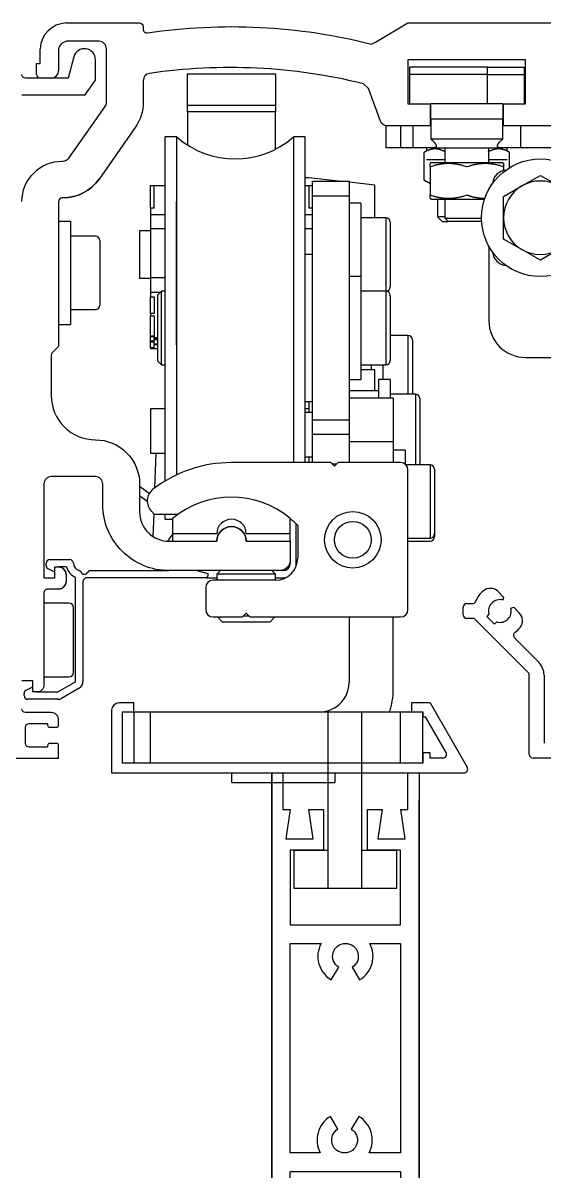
# Model space of a CAD drawing. Header units: centimetres. Extents: x 26200 to 152500, y -600 to 9300.
# Drawn here: x 129847.68 to 129854.77, y 5697.29 to 5712.91 of the extents above; entities that cross this region are included whole.
import ezdxf

# ---------------------------------------------------------------- set-up
doc = ezdxf.new("R2010")
doc.units = ezdxf.units.CM
doc.layers.add('ROTAS-MIMARI-KESIT', color=8, linetype='Continuous')

msp = doc.modelspace()

# ---------------------------------------------------------------- linework, layer by layer
at = {"layer": 'ROTAS-MIMARI-KESIT'}
for p, q in [((129848.168, 5712.559), (129848.168, 5712.259)), ((129849.918, 5711.792), (129849.918, 5712.215)), ((129849.918, 5712.215), (129851.118, 5712.215)), ((129851.118, 5712.215), (129851.118, 5711.792)), ((129853.998, 5712.309), (129852.938, 5712.309)), ((129852.938, 5712.309), (129852.938, 5712.209)), ((129853.998, 5712.209), (129852.938, 5712.209)), ((129852.938, 5712.209), (129852.938, 5711.809)), ((129853.998, 5712.209), (129853.998, 5712.309)), ((129853.998, 5712.309), (129854.498, 5712.309)), ((129853.998, 5711.81), (129853.998, 5712.209)), ((129853.998, 5712.209), (129854.498, 5712.209)), ((129854.498, 5712.309), (129854.498, 5712.209)), ((129854.498, 5712.209), (129854.498, 5711.809)), ((129848.068, 5712.159), (129847.918, 5712.159)), ((129849.918, 5711.7), (129849.918, 5711.792)), ((129849.918, 5711.792), (129851.118, 5711.792)), ((129849.918, 5711.7), (129849.918, 5711.252)), ((129851.118, 5711.7), (129849.918, 5711.7)), ((129851.118, 5711.792), (129851.118, 5711.7)), ((129851.118, 5711.198), (129851.118, 5711.7)), ((129854.208, 5711.81), (129853.228, 5711.81)), ((129853.228, 5711.598), (129853.228, 5711.81)), ((129854.208, 5711.81), (129854.208, 5711.598)), ((129854.208, 5711.598), (129853.228, 5711.598)), ((129853.228, 5711.598), (129853.228, 5711.328)), ((129854.208, 5711.328), (129854.208, 5711.598)), ((129852.638, 5711.509), (129852.618, 5711.509)), ((129852.618, 5711.509), (129852.618, 5711.209)), ((129852.818, 5711.509), (129852.818, 5711.209)), ((129852.984, 5711.509), (129852.984, 5711.209)), ((129854.451, 5711.209), (129854.451, 5711.509)), ((129849.774, 5711.359), (129849.618, 5711.359)), ((129849.618, 5708.759), (129849.618, 5711.359)), ((129849.774, 5708.759), (129849.774, 5711.359)), ((129851.518, 5711.359), (129851.361, 5711.359)), ((129851.361, 5711.359), (129851.361, 5708.759)), ((129851.518, 5708.759), (129851.518, 5711.359)), ((129854.205, 5711.326), (129853.231, 5711.326)), ((129852.818, 5711.209), (129852.618, 5711.209)), ((129852.984, 5711.209), (129852.818, 5711.209)), ((129853.231, 5711.209), (129852.984, 5711.209)), ((129853.14, 5711.151), (129853.168, 5711.167)), ((129853.14, 5710.769), (129853.14, 5711.151)), ((129853.168, 5711.209), (129853.168, 5711.166)), ((129853.231, 5711.209), (129854.205, 5711.209)), ((129853.418, 5711.209), (129853.418, 5711.009)), ((129854.018, 5711.009), (129854.018, 5711.209)), ((129854.451, 5711.209), (129854.205, 5711.209)), ((129854.268, 5711.166), (129854.268, 5711.209)), ((129854.295, 5711.151), (129854.268, 5711.167)), ((129854.295, 5711.151), (129854.295, 5710.938)), ((129855.118, 5711.209), (129854.451, 5711.209)), ((129853.418, 5711.049), (129853.168, 5711.049)), ((129853.24, 5711.009), (129853.218, 5710.996)), ((129853.218, 5710.951), (129853.218, 5710.996)), ((129853.218, 5710.951), (129853.218, 5710.569)), ((129853.24, 5711.009), (129854.195, 5711.009)), ((129854.268, 5711.049), (129854.018, 5711.049)), ((129854.218, 5710.996), (129854.195, 5711.009)), ((129854.218, 5710.996), (129854.218, 5710.951)), ((129854.218, 5710.951), (129854.218, 5710.903)), ((129851.568, 5710.804), (129851.518, 5710.801)), ((129851.568, 5710.804), (129851.568, 5710.804)), ((129851.973, 5710.759), (129851.568, 5710.804)), ((129853.218, 5710.724), (129853.14, 5710.769)), ((129854.468, 5710.692), (129854.718, 5710.836)), ((129854.718, 5710.836), (129854.968, 5710.692)), ((129849.418, 5710.7), (129849.418, 5710.698)), ((129849.418, 5710.7), (129849.618, 5710.7)), ((129849.418, 5710.698), (129849.468, 5710.698)), ((129849.418, 5710.388), (129849.418, 5710.698)), ((129849.468, 5710.388), (129849.468, 5710.698)), ((129851.518, 5710.7), (129851.618, 5710.7)), ((129851.568, 5710.698), (129851.618, 5710.698)), ((129851.568, 5710.698), (129851.568, 5710.388)), ((129851.618, 5710.759), (129852.118, 5710.759)), ((129851.618, 5710.559), (129851.618, 5710.759)), ((129852.118, 5710.759), (129852.118, 5710.559)), ((129852.118, 5710.759), (129852.118, 5710.759)), ((129852.468, 5710.704), (129852.118, 5710.743)), ((129852.468, 5710.259), (129852.468, 5710.704)), ((129854.218, 5710.548), (129854.468, 5710.692)), ((129848.226, 5710.529), (129848.218, 5710.529)), ((129849.768, 5710.479), (129849.768, 5708.53)), ((129851.618, 5710.559), (129852.118, 5710.559)), ((129851.618, 5707.509), (129851.618, 5710.559)), ((129852.118, 5710.559), (129852.118, 5707.509)), ((129852.118, 5710.466), (129852.118, 5710.466)), ((129852.278, 5710.459), (129852.118, 5710.459)), ((129852.278, 5710.459), (129852.278, 5709.759)), ((129853.218, 5710.524), (129853.218, 5710.569)), ((129853.218, 5710.524), (129853.24, 5710.511)), ((129853.24, 5710.511), (129853.24, 5710.509)), ((129853.24, 5710.511), (129853.962, 5710.511)), ((129853.961, 5710.509), (129853.24, 5710.509)), ((129853.318, 5710.509), (129853.318, 5710.274)), ((129853.418, 5710.509), (129853.418, 5710.254)), ((129854.218, 5710.259), (129854.218, 5710.548)), ((129849.418, 5710.388), (129849.418, 5710.302)), ((129849.468, 5710.388), (129849.418, 5710.388)), ((129849.418, 5710.302), (129849.418, 5710.114)), ((129849.418, 5710.302), (129849.618, 5710.302)), ((129851.518, 5710.302), (129851.618, 5710.302)), ((129851.618, 5710.388), (129851.568, 5710.388)), ((129848.328, 5710.209), (129848.168, 5710.209)), ((129848.328, 5710.209), (129848.328, 5708.809)), ((129852.618, 5710.259), (129852.278, 5710.259)), ((129852.618, 5710.259), (129852.618, 5709.759)), ((129852.678, 5710.199), (129852.678, 5709.759)), ((129853.318, 5710.274), (129853.383, 5710.209)), ((129853.418, 5710.274), (129853.318, 5710.274)), ((129853.383, 5710.209), (129853.463, 5710.209)), ((129853.418, 5710.254), (129853.463, 5710.209)), ((129853.418, 5710.254), (129853.718, 5710.254)), ((129853.718, 5710.209), (129853.463, 5710.209)), ((129853.718, 5710.254), (129853.92, 5710.254)), ((129853.921, 5710.209), (129853.718, 5710.209)), ((129854.218, 5709.97), (129854.218, 5710.259)), ((129848.668, 5710.009), (129848.328, 5710.009)), ((129849.418, 5710.081), (129849.268, 5710.081)), ((129849.268, 5710.081), (129849.268, 5709.436)), ((129849.418, 5710.114), (129849.418, 5709.447)), ((129849.418, 5710.114), (129849.618, 5710.114)), ((129851.518, 5710.114), (129851.618, 5710.114)), ((129848.728, 5709.949), (129848.728, 5709.069)), ((129854.018, 5709.872), (129854.018, 5708.859)), ((129854.468, 5709.826), (129854.218, 5709.97)), ((129854.718, 5709.682), (129854.468, 5709.826)), ((129854.968, 5709.826), (129854.718, 5709.682)), ((129851.618, 5709.759), (129851.518, 5709.759)), ((129852.278, 5709.759), (129852.278, 5709.459)), ((129852.618, 5709.759), (129852.618, 5709.259)), ((129852.678, 5709.759), (129852.678, 5709.319)), ((129849.268, 5709.436), (129849.418, 5709.436)), ((129849.418, 5709.447), (129849.418, 5709.243)), ((129849.418, 5709.447), (129849.618, 5709.447)), ((129852.278, 5709.459), (129852.118, 5709.459)), ((129852.278, 5709.459), (129852.278, 5708.759)), ((129849.418, 5709.243), (129849.418, 5709.184)), ((129849.552, 5709.243), (129849.418, 5709.243)), ((129849.568, 5709.259), (129849.518, 5709.209)), ((129849.518, 5708.759), (129849.518, 5709.209)), ((129849.568, 5708.759), (129849.568, 5709.259)), ((129849.618, 5709.259), (129849.568, 5709.259)), ((129852.618, 5709.259), (129852.278, 5709.259)), ((129852.618, 5709.259), (129852.618, 5708.759)), ((129852.678, 5709.199), (129852.678, 5708.759)), ((129849.418, 5709.184), (129849.468, 5709.184)), ((129849.418, 5708.955), (129849.418, 5709.184)), ((129849.418, 5709.184), (129849.418, 5709.184)), ((129849.468, 5709.184), (129849.468, 5708.955)), ((129848.328, 5709.009), (129848.668, 5709.009)), ((129849.418, 5708.955), (129849.418, 5708.924)), ((129849.468, 5708.955), (129849.418, 5708.955)), ((129849.418, 5708.649), (129849.418, 5708.924)), ((129849.418, 5708.924), (129849.468, 5708.924)), ((129849.418, 5708.924), (129849.418, 5708.924)), ((129849.468, 5708.924), (129849.468, 5708.629)), ((129848.168, 5708.809), (129848.328, 5708.809)), ((129849.518, 5708.309), (129849.518, 5708.759)), ((129849.568, 5708.259), (129849.568, 5708.759)), ((129849.618, 5706.68), (129849.618, 5708.759)), ((129849.774, 5706.763), (129849.774, 5708.759)), ((129851.361, 5708.759), (129851.361, 5706.929)), ((129851.518, 5706.929), (129851.518, 5708.759)), ((129852.278, 5708.759), (129852.278, 5708.059)), ((129852.618, 5708.759), (129852.618, 5708.259)), ((129852.678, 5708.759), (129852.678, 5708.319)), ((129849.468, 5708.649), (129849.418, 5708.649)), ((129849.418, 5708.642), (129849.418, 5708.649)), ((129849.418, 5708.58), (129849.418, 5708.642)), ((129849.418, 5708.642), (129849.468, 5708.642)), ((129849.418, 5708.642), (129849.418, 5708.642)), ((129849.418, 5708.573), (129849.418, 5708.58)), ((129849.468, 5708.58), (129849.418, 5708.58)), ((129849.468, 5708.614), (129849.468, 5708.629)), ((129849.468, 5708.629), (129849.518, 5708.629)), ((129849.468, 5708.598), (129849.468, 5708.614)), ((129849.468, 5708.614), (129849.518, 5708.614)), ((129849.468, 5708.544), (129849.468, 5708.598)), ((129849.518, 5708.598), (129849.468, 5708.598)), ((129852.918, 5708.659), (129852.678, 5708.659)), ((129852.918, 5708.659), (129852.918, 5708.159)), ((129852.978, 5708.599), (129852.978, 5708.159)), ((129849.418, 5708.573), (129849.468, 5708.573)), ((129849.418, 5708.488), (129849.418, 5708.573)), ((129849.418, 5708.573), (129849.418, 5708.573)), ((129849.418, 5708.488), (129849.418, 5708.481)), ((129849.468, 5708.488), (129849.418, 5708.488)), ((129849.418, 5708.481), (129849.518, 5708.481)), ((129849.468, 5708.529), (129849.468, 5708.544)), ((129849.468, 5708.544), (129849.518, 5708.544)), ((129849.468, 5708.488), (129849.468, 5708.529)), ((129849.518, 5708.529), (129849.468, 5708.529)), ((129849.518, 5708.309), (129849.568, 5708.259)), ((129849.518, 5708.309), (129849.518, 5708.309)), ((129854.518, 5708.359), (129855.018, 5708.359)), ((129849.568, 5708.259), (129849.618, 5708.259)), ((129852.278, 5708.259), (129852.618, 5708.259)), ((129852.468, 5708.189), (129852.278, 5708.189)), ((129852.418, 5708.259), (129852.418, 5708.189)), ((129852.468, 5707.909), (129852.468, 5708.189)), ((129852.578, 5708.259), (129852.578, 5708.159)), ((129852.578, 5708.159), (129852.578, 5708.059)), ((129852.918, 5708.159), (129852.918, 5707.859)), ((129852.978, 5708.159), (129852.978, 5707.859)), ((129852.118, 5708.059), (129852.278, 5708.059)), ((129852.678, 5708.059), (129852.518, 5708.059)), ((129852.518, 5708.059), (129852.518, 5707.909)), ((129852.678, 5708.059), (129852.678, 5707.809)), ((129852.118, 5707.941), (129852.118, 5707.941)), ((129852.118, 5707.909), (129852.518, 5707.909)), ((129852.118, 5707.809), (129852.718, 5707.809)), ((129852.518, 5707.909), (129852.518, 5707.809)), ((129853.018, 5707.859), (129852.678, 5707.859)), ((129852.718, 5707.809), (129852.718, 5707.209)), ((129853.018, 5707.859), (129853.018, 5707.359)), ((129853.078, 5707.799), (129853.078, 5707.359)), ((129849.418, 5707.659), (129849.418, 5707.059)), ((129849.618, 5707.659), (129849.418, 5707.659)), ((129851.518, 5707.759), (129851.618, 5707.759)), ((129851.568, 5707.659), (129851.518, 5707.659)), ((129851.568, 5707.759), (129851.568, 5707.609)), ((129851.618, 5707.609), (129851.518, 5707.609)), ((129851.618, 5707.509), (129852.118, 5707.509)), ((129851.618, 5707.309), (129851.618, 5707.509)), ((129852.118, 5707.509), (129852.118, 5707.309)), ((129853.018, 5707.359), (129853.018, 5706.899)), ((129853.078, 5707.359), (129853.078, 5706.919)), ((129851.618, 5706.929), (129851.618, 5707.309)), ((129852.118, 5707.309), (129851.618, 5707.309)), ((129852.118, 5707.309), (129852.118, 5706.929)), ((129852.718, 5707.209), (129852.118, 5707.209)), ((129852.718, 5707.209), (129852.718, 5706.929)), ((129849.418, 5707.059), (129849.618, 5707.059)), ((129849.489, 5707.059), (129849.472, 5706.582)), ((129852.878, 5707.099), (129852.718, 5707.099)), ((129852.878, 5707.099), (129852.878, 5706.907)), ((129851.868, 5706.929), (129850.518, 5706.929)), ((129851.518, 5707.009), (129851.618, 5707.009)), ((129851.518, 5706.929), (129851.518, 5706.929)), ((129851.568, 5707.009), (129851.568, 5706.929)), ((129851.918, 5706.879), (129851.868, 5706.929)), ((129851.948, 5706.909), (129851.888, 5706.909)), ((129851.968, 5706.929), (129851.918, 5706.879)), ((129852.818, 5706.929), (129851.968, 5706.929)), ((129853.218, 5706.899), (129852.889, 5706.899)), ((129853.218, 5706.899), (129853.218, 5706.399)), ((129852.918, 5705.329), (129852.918, 5706.829)), ((129853.278, 5706.839), (129853.278, 5706.399)), ((129849.4, 5706.509), (129849.268, 5706.605)), ((129849.268, 5706.481), (129849.372, 5706.405)), ((129853.218, 5706.399), (129853.218, 5705.899)), ((129853.278, 5706.399), (129853.278, 5705.959)), ((129849.431, 5706.266), (129849.468, 5706.229)), ((129849.46, 5706.237), (129849.449, 5705.924)), ((129849.468, 5706.229), (129849.795, 5706.229)), ((129849.618, 5706.159), (129849.618, 5706.229)), ((129849.618, 5706.159), (129849.718, 5706.159)), ((129849.718, 5706.169), (129849.718, 5705.959)), ((129851.318, 5705.959), (129851.318, 5706.169)), ((129851.398, 5705.559), (129851.398, 5706.095)), ((129850.318, 5705.959), (129849.718, 5705.959)), ((129849.718, 5705.959), (129849.718, 5705.859)), ((129851.318, 5705.959), (129850.718, 5705.959)), ((129851.318, 5705.859), (129851.318, 5705.959)), ((129851.418, 5706.075), (129851.418, 5705.629)), ((129853.278, 5705.959), (129853.278, 5705.919)), ((129849.718, 5705.859), (129850.318, 5705.859)), ((129850.718, 5705.859), (129850.718, 5705.859)), ((129850.718, 5705.859), (129851.318, 5705.859)), ((129852.918, 5705.899), (129853.218, 5705.899)), ((129852.918, 5705.859), (129853.218, 5705.859)), ((129848.048, 5705.609), (129848.318, 5705.609)), ((129851.318, 5705.609), (129851.318, 5705.559)), ((129847.998, 5705.529), (129847.998, 5705.559)), ((129848.088, 5705.451), (129848.024, 5705.485)), ((129848.118, 5705.359), (129848.118, 5705.509)), ((129848.118, 5705.509), (129848.168, 5705.509)), ((129848.274, 5705.509), (129848.168, 5705.509)), ((129848.592, 5705.459), (129849.668, 5705.459)), ((129848.798, 5705.459), (129848.798, 5705.459)), ((129850.048, 5705.459), (129850.198, 5705.419)), ((129850.368, 5705.459), (129850.318, 5705.409)), ((129851.118, 5705.409), (129851.068, 5705.459)), ((129851.218, 5705.459), (129851.168, 5705.459)), ((129847.968, 5705.359), (129848.118, 5705.359)), ((129848.268, 5705.409), (129848.268, 5705.309)), ((129848.398, 5703.947), (129848.398, 5705.372)), ((129848.498, 5705.309), (129848.498, 5703.947)), ((129850.168, 5705.359), (129848.548, 5705.359)), ((129850.169, 5705.359), (129850.318, 5705.359)), ((129850.198, 5705.419), (129850.198, 5705.389)), ((129851.118, 5705.329), (129850.268, 5705.329)), ((129850.318, 5705.409), (129850.318, 5705.329)), ((129851.118, 5705.409), (129850.318, 5705.409)), ((129851.118, 5705.329), (129851.118, 5705.409)), ((129851.118, 5705.359), (129851.198, 5705.359)), ((129852.918, 5704.929), (129852.918, 5705.329)), ((129848.168, 5705.209), (129848.018, 5705.209)), ((129850.168, 5705.229), (129850.168, 5704.929)), ((129854.144, 5705.174), (129854.219, 5705.099)), ((129847.968, 5705.016), (129847.968, 5704.016)), ((129848.308, 5705.016), (129847.968, 5705.016)), ((129853.718, 5705.01), (129853.792, 5705.01)), ((129854.219, 5705.099), (129854.208, 5705.059)), ((129848.368, 5704.076), (129848.368, 5704.956)), ((129850.268, 5704.829), (129850.668, 5704.829)), ((129850.328, 5704.829), (129850.398, 5704.759)), ((129850.668, 5704.829), (129850.718, 5704.879)), ((129850.758, 5704.839), (129850.678, 5704.839)), ((129850.718, 5704.879), (129850.768, 5704.829)), ((129850.768, 5704.829), (129852.818, 5704.829)), ((129851.038, 5704.759), (129851.108, 5704.829)), ((129852.118, 5704.829), (129852.118, 5703.939)), ((129852.718, 5703.839), (129852.718, 5704.829)), ((129853.668, 5704.86), (129853.668, 5704.96)), ((129854.019, 5704.867), (129853.988, 5704.835)), ((129853.988, 5704.835), (129854.094, 5704.729)), ((129854.318, 5704.95), (129854.357, 5704.96)), ((129854.357, 5704.96), (129854.432, 5704.886)), ((129851.038, 5704.759), (129850.398, 5704.759)), ((129853.797, 5704.81), (129853.718, 5704.81)), ((129854.553, 5704.074), (129853.833, 5704.795)), ((129854.094, 5704.729), (129854.125, 5704.761)), ((129854.367, 5704.544), (129854.695, 5704.216)), ((129847.968, 5704.016), (129848.308, 5704.016)), ((129848.158, 5703.809), (129848.398, 5703.947)), ((129854.568, 5702.96), (129854.568, 5704.039)), ((129854.768, 5704.039), (129854.768, 5703.11)), ((129847.698, 5703.759), (129847.698, 5703.788)), ((129847.724, 5703.832), (129847.788, 5703.867)), ((129847.868, 5703.809), (129848.158, 5703.809)), ((129848.448, 5703.861), (129848.208, 5703.722)), ((129848.158, 5703.709), (129847.748, 5703.709)), ((129849.188, 5703.659), (129848.988, 5703.659)), ((129849.188, 5703.539), (129849.188, 5703.659)), ((129852.968, 5703.659), (129852.968, 5703.539)), ((129853.219, 5703.659), (129852.968, 5703.659)), ((129853.219, 5703.659), (129853.724, 5702.784)), ((129848.888, 5703.559), (129848.888, 5702.709)), ((129849.038, 5703.539), (129849.188, 5703.539)), ((129849.038, 5702.839), (129849.038, 5703.539)), ((129849.188, 5703.539), (129849.418, 5703.539)), ((129849.188, 5703.539), (129849.188, 5702.839)), ((129849.418, 5702.839), (129849.418, 5703.539)), ((129849.418, 5703.539), (129852.818, 5703.539)), ((129851.83, 5703.539), (129851.83, 5701.139)), ((129852.29, 5701.139), (129852.29, 5703.539)), ((129852.818, 5702.839), (129852.818, 5703.539)), ((129852.818, 5703.539), (129853.118, 5703.539)), ((129852.968, 5703.539), (129853.118, 5703.539)), ((129853.118, 5703.539), (129853.118, 5703.469)), ((129853.118, 5702.839), (129853.118, 5703.539)), ((129853.118, 5703.469), (129853.156, 5703.469)), ((129853.436, 5702.984), (129853.156, 5703.469)), ((129853.118, 5702.979), (129853.118, 5702.839)), ((129853.218, 5702.979), (129853.118, 5702.979)), ((129853.218, 5702.909), (129853.218, 5702.979)), ((129853.118, 5702.839), (129849.038, 5702.839)), ((129853.118, 5702.839), (129849.188, 5702.839)), ((129853.392, 5702.909), (129853.218, 5702.909)), ((129855.318, 5702.91), (129854.618, 5702.91)), ((129848.888, 5702.709), (129853.681, 5702.709)), ((129850.525, 5702.579), (129850.525, 5702.709)), ((129851.068, 5702.709), (129851.068, 5698.234)), ((129851.925, 5702.709), (129851.925, 5702.579)), ((129850.525, 5702.579), (129851.475, 5702.579)), ((129851.475, 5702.579), (129851.925, 5702.579)), ((129851.368, 5701.659), (129851.368, 5701.139)), ((129851.368, 5701.659), (129851.818, 5701.659)), ((129852.29, 5701.659), (129852.768, 5701.659)), ((129852.768, 5701.139), (129852.768, 5701.659)), ((129851.368, 5701.139), (129852.768, 5701.139))]:
    msp.add_line(p, q, dxfattribs=at)
at = {"layer": 'ROTAS-MIMARI-KESIT', "elevation": 0}
for points in [[(129848.268, 5712.909), (129849.268, 5712.909, -0.414214), (129849.318, 5712.859), (129849.318, 5712.824, 0.458249), (129849.375, 5712.774, -0.099361), (129852.421, 5712.621), (129852.478, 5712.646), (129852.918, 5712.909), (129864.338, 5712.909, -0.414214), (129864.368, 5712.879), (129864.368, 5712.743, -0.339454), (129864.294, 5712.646)], [(129847.668, 5710.479, -0.414214), (129848.218, 5711.029), (129848.226, 5711.029, 0.244698), (129848.308, 5711.072), (129848.8, 5711.774, 0.153915), (129848.818, 5711.832), (129848.818, 5712.559, 0.414214), (129848.718, 5712.659), (129848.268, 5712.659)], [(129854.918, 5711.509), (129854.218, 5711.509), (129854.218, 5711.809), (129854.518, 5711.809), (129854.518, 5712.409), (129852.918, 5712.409), (129852.918, 5711.809), (129853.218, 5711.809), (129853.218, 5711.509), (129852.638, 5711.509, -0.315299), (129852.544, 5711.575), (129852.382, 5712.019), (129852.313, 5712.081, 0.097785), (129849.402, 5712.222, 0.369352), (129849.318, 5712.123), (129849.318, 5711.832, -0.153915), (129849.209, 5711.487), (129848.717, 5710.785, -0.244698), (129848.226, 5710.529), (129848.218, 5710.529, 0.414214), (129848.168, 5710.479), (129848.168, 5708.53, -0.198912), (129848.153, 5708.494), (129848.082, 5708.424, 0.198912), (129848.068, 5708.388), (129848.068, 5707.839, 0.414214), (129848.668, 5707.239, -0.414214), (129849.268, 5706.639), (129849.268, 5706.259, 0.414214), (129849.668, 5705.859), (129850.318, 5705.859, -1), (129850.718, 5705.859), (129851.318, 5705.859), (129851.318, 5705.609, -0.414214), (129851.168, 5705.459), (129849.668, 5705.459, -0.414214), (129848.768, 5706.359), (129848.768, 5706.639, 0.414214), (129848.668, 5706.739), (129848.068, 5706.739, 0.414214), (129847.968, 5706.639), (129847.968, 5705.359), (129848.118, 5705.359), (129848.118, 5705.509), (129848.168, 5705.509, -0.414214), (129848.268, 5705.409), (129848.268, 5705.309, -0.414214), (129848.168, 5705.209), (129848.018, 5705.209, 0.414214), (129847.968, 5705.159), (129847.968, 5703.909, -0.414214), (129847.868, 5703.809), (129847.818, 5703.809), (129847.818, 5703.959), (129847.668, 5703.959)]]:
    msp.add_lwpolyline(points, format="xyb", dxfattribs=at)
at = {"layer": 'ROTAS-MIMARI-KESIT'}
for points in [[(129847.668, 5711.929), (129848.528, 5711.929), (129848.668, 5712.129), (129848.668, 5712.41, 0.876979), (129848.375, 5712.449), (129848.298, 5712.159), (129847.718, 5712.159, -0.414217), (129847.668, 5712.209)], [(129847.518, 5702.909), (129848.168, 5702.909), (129848.168, 5703.079, 0.414214), (129848.138, 5703.109), (129848.048, 5703.109, 0.414214), (129848.018, 5703.079), (129848.018, 5703.059), (129847.768, 5703.059, -0.414214), (129847.718, 5703.109), (129847.718, 5703.329, -0.414214), (129847.768, 5703.379), (129848.018, 5703.379), (129848.018, 5703.359, 0.414214), (129848.048, 5703.329), (129848.138, 5703.329, 0.414214), (129848.168, 5703.359), (129848.168, 5703.429, 0.414214), (129848.068, 5703.529), (129847.718, 5703.529, -0.414214), (129847.668, 5703.579)]]:
    msp.add_lwpolyline(points, format="xyb", dxfattribs=at)
at = {"layer": 'ROTAS-MIMARI-KESIT', "elevation": 0}
for points in [[(129847.868, 5712.209), (129847.868, 5712.359), (129847.918, 5712.359), (129847.918, 5712.559)], [(129851.068, 5702.336), (129851.068, 5695.408), (129851.318, 5695.408), (129851.318, 5697.288), (129852.818, 5697.288), (129852.818, 5695.408), (129853.068, 5695.408), (129853.068, 5702.336)]]:
    msp.add_lwpolyline(points, dxfattribs=at)
at = {"layer": 'ROTAS-MIMARI-KESIT'}
for points in [[(129851.118, 5712.215), (129851.118, 5712.215), (129851.118, 5712.215), (129851.118, 5712.215), (129851.118, 5712.215), (129851.118, 5712.215), (129851.118, 5712.215), (129851.118, 5712.215), (129851.118, 5712.215), (129851.118, 5712.215)], [(129851.118, 5711.792), (129851.118, 5711.792), (129851.118, 5711.792), (129851.118, 5711.792), (129851.118, 5711.792), (129851.118, 5711.792), (129851.118, 5711.792), (129851.118, 5711.792), (129851.118, 5711.792), (129851.118, 5711.792)], [(129851.118, 5711.7), (129851.118, 5711.7), (129851.118, 5711.7), (129851.118, 5711.7), (129851.118, 5711.7), (129851.118, 5711.7), (129851.118, 5711.7), (129851.118, 5711.7), (129851.118, 5711.7), (129851.118, 5711.7)], [(129849.618, 5711.359), (129849.618, 5711.359), (129849.618, 5711.359), (129849.618, 5711.359), (129849.618, 5711.359), (129849.618, 5711.359), (129849.618, 5711.359), (129849.618, 5711.359), (129849.618, 5711.359), (129849.618, 5711.359)], [(129849.774, 5711.359), (129849.774, 5711.359), (129849.774, 5711.359), (129849.774, 5711.359), (129849.774, 5711.359), (129849.774, 5711.359), (129849.774, 5711.359), (129849.774, 5711.359), (129849.774, 5711.359), (129849.774, 5711.359)], [(129851.361, 5711.359), (129851.361, 5711.359), (129851.361, 5711.359), (129851.361, 5711.359), (129851.361, 5711.359), (129851.361, 5711.359), (129851.361, 5711.359), (129851.361, 5711.359), (129851.361, 5711.359), (129851.361, 5711.359)], [(129851.518, 5711.359), (129851.518, 5711.359), (129851.518, 5711.359), (129851.518, 5711.359), (129851.518, 5711.359), (129851.518, 5711.359), (129851.518, 5711.359), (129851.518, 5711.359), (129851.518, 5711.359), (129851.518, 5711.359)], [(129853.231, 5711.326), (129853.234, 5711.323), (129853.236, 5711.322), (129853.241, 5711.318), (129853.242, 5711.318), (129853.244, 5711.316), (129853.247, 5711.313), (129853.25, 5711.311), (129853.252, 5711.309), (129853.255, 5711.306), (129853.258, 5711.304), (129853.26, 5711.301), (129853.263, 5711.299), (129853.265, 5711.296), (129853.268, 5711.294), (129853.27, 5711.291), (129853.273, 5711.289), (129853.275, 5711.286), (129853.277, 5711.283), (129853.279, 5711.281), (129853.282, 5711.278), (129853.284, 5711.276), (129853.286, 5711.273), (129853.288, 5711.27), (129853.289, 5711.267), (129853.291, 5711.265), (129853.293, 5711.262), (129853.294, 5711.26), (129853.296, 5711.257), (129853.297, 5711.255), (129853.298, 5711.252), (129853.299, 5711.25), (129853.3, 5711.247), (129853.301, 5711.245), (129853.302, 5711.243), (129853.302, 5711.241), (129853.302, 5711.239), (129853.303, 5711.237), (129853.303, 5711.235), (129853.303, 5711.233), (129853.303, 5711.232), (129853.302, 5711.23), (129853.302, 5711.229), (129853.301, 5711.227), (129853.301, 5711.226), (129853.3, 5711.225), (129853.299, 5711.224), (129853.299, 5711.222), (129853.298, 5711.221), (129853.297, 5711.22), (129853.296, 5711.22), (129853.294, 5711.219), (129853.293, 5711.218), (129853.292, 5711.217), (129853.291, 5711.216), (129853.289, 5711.216), (129853.288, 5711.215), (129853.286, 5711.214), (129853.284, 5711.214), (129853.282, 5711.213), (129853.281, 5711.213), (129853.279, 5711.212), (129853.277, 5711.212), (129853.275, 5711.212), (129853.273, 5711.211), (129853.27, 5711.211), (129853.268, 5711.211), (129853.266, 5711.21), (129853.264, 5711.21), (129853.261, 5711.21), (129853.259, 5711.21), (129853.256, 5711.21), (129853.254, 5711.209), (129853.251, 5711.209), (129853.248, 5711.209), (129853.248, 5711.209), (129853.243, 5711.209), (129853.238, 5711.209), (129853.231, 5711.209)], [(129854.205, 5711.209), (129854.2, 5711.209), (129854.198, 5711.209), (129854.192, 5711.209), (129854.192, 5711.209), (129854.189, 5711.209), (129854.186, 5711.209), (129854.183, 5711.209), (129854.18, 5711.21), (129854.177, 5711.21), (129854.174, 5711.21), (129854.172, 5711.21), (129854.169, 5711.21), (129854.167, 5711.211), (129854.164, 5711.211), (129854.162, 5711.211), (129854.159, 5711.212), (129854.157, 5711.212), (129854.155, 5711.213), (129854.153, 5711.213), (129854.151, 5711.214), (129854.149, 5711.215), (129854.148, 5711.215), (129854.146, 5711.216), (129854.144, 5711.217), (129854.143, 5711.218), (129854.141, 5711.218), (129854.14, 5711.219), (129854.139, 5711.22), (129854.138, 5711.221), (129854.137, 5711.223), (129854.136, 5711.224), (129854.135, 5711.225), (129854.135, 5711.226), (129854.134, 5711.228), (129854.133, 5711.229), (129854.133, 5711.231), (129854.133, 5711.232), (129854.133, 5711.234), (129854.133, 5711.236), (129854.133, 5711.237), (129854.133, 5711.239), (129854.133, 5711.241), (129854.134, 5711.243), (129854.134, 5711.245), (129854.135, 5711.247), (129854.136, 5711.249), (129854.137, 5711.251), (129854.138, 5711.253), (129854.139, 5711.255), (129854.14, 5711.257), (129854.141, 5711.26), (129854.142, 5711.262), (129854.144, 5711.264), (129854.145, 5711.266), (129854.147, 5711.269), (129854.149, 5711.271), (129854.151, 5711.274), (129854.152, 5711.276), (129854.154, 5711.278), (129854.156, 5711.281), (129854.158, 5711.283), (129854.16, 5711.286), (129854.162, 5711.288), (129854.165, 5711.29), (129854.167, 5711.293), (129854.169, 5711.295), (129854.171, 5711.298), (129854.174, 5711.3), (129854.176, 5711.302), (129854.179, 5711.305), (129854.181, 5711.307), (129854.184, 5711.309), (129854.186, 5711.311), (129854.189, 5711.314), (129854.189, 5711.314), (129854.194, 5711.318), (129854.198, 5711.321), (129854.205, 5711.326)], [(129853.418, 5711.158), (129853.411, 5711.161), (129853.408, 5711.163), (129853.398, 5711.168), (129853.397, 5711.168), (129853.393, 5711.17), (129853.388, 5711.172), (129853.383, 5711.174), (129853.378, 5711.176), (129853.373, 5711.178), (129853.369, 5711.18), (129853.364, 5711.182), (129853.359, 5711.183), (129853.355, 5711.185), (129853.35, 5711.186), (129853.346, 5711.187), (129853.341, 5711.189), (129853.337, 5711.19), (129853.332, 5711.191), (129853.328, 5711.192), (129853.324, 5711.192), (129853.319, 5711.193), (129853.315, 5711.194), (129853.31, 5711.194), (129853.306, 5711.195), (129853.302, 5711.195), (129853.297, 5711.195), (129853.293, 5711.196), (129853.289, 5711.196), (129853.284, 5711.196), (129853.28, 5711.196), (129853.276, 5711.196), (129853.272, 5711.195), (129853.267, 5711.195), (129853.263, 5711.195), (129853.259, 5711.194), (129853.254, 5711.194), (129853.25, 5711.193), (129853.245, 5711.192), (129853.241, 5711.191), (129853.237, 5711.191), (129853.232, 5711.189), (129853.228, 5711.188), (129853.223, 5711.187), (129853.219, 5711.186), (129853.214, 5711.185), (129853.21, 5711.183), (129853.205, 5711.181), (129853.2, 5711.18), (129853.195, 5711.178), (129853.191, 5711.176), (129853.186, 5711.174), (129853.181, 5711.172), (129853.177, 5711.17), (129853.171, 5711.168), (129853.171, 5711.167), (129853.161, 5711.163), (129853.153, 5711.158), (129853.14, 5711.151)], [(129854.295, 5711.151), (129854.288, 5711.155), (129854.284, 5711.157), (129854.274, 5711.163), (129854.274, 5711.163), (129854.268, 5711.165), (129854.263, 5711.168), (129854.258, 5711.17), (129854.253, 5711.173), (129854.248, 5711.175), (129854.243, 5711.177), (129854.238, 5711.179), (129854.233, 5711.181), (129854.229, 5711.182), (129854.224, 5711.184), (129854.219, 5711.185), (129854.214, 5711.187), (129854.21, 5711.188), (129854.205, 5711.189), (129854.2, 5711.19), (129854.196, 5711.191), (129854.191, 5711.192), (129854.187, 5711.193), (129854.182, 5711.194), (129854.178, 5711.194), (129854.173, 5711.195), (129854.169, 5711.195), (129854.164, 5711.195), (129854.16, 5711.196), (129854.155, 5711.196), (129854.151, 5711.196), (129854.146, 5711.196), (129854.142, 5711.196), (129854.137, 5711.195), (129854.133, 5711.195), (129854.128, 5711.195), (129854.124, 5711.194), (129854.119, 5711.194), (129854.115, 5711.193), (129854.11, 5711.192), (129854.106, 5711.191), (129854.101, 5711.19), (129854.097, 5711.189), (129854.092, 5711.188), (129854.087, 5711.187), (129854.083, 5711.185), (129854.078, 5711.184), (129854.073, 5711.182), (129854.068, 5711.181), (129854.063, 5711.179), (129854.059, 5711.177), (129854.054, 5711.175), (129854.049, 5711.173), (129854.044, 5711.171), (129854.038, 5711.168), (129854.038, 5711.168), (129854.028, 5711.163), (129854.019, 5711.158), (129854.006, 5711.151)], [(129853.718, 5710.951), (129853.705, 5710.955), (129853.699, 5710.957), (129853.681, 5710.963), (129853.68, 5710.963), (129853.671, 5710.966), (129853.662, 5710.968), (129853.654, 5710.97), (129853.645, 5710.973), (129853.636, 5710.975), (129853.628, 5710.977), (129853.619, 5710.979), (129853.611, 5710.981), (129853.602, 5710.982), (129853.594, 5710.984), (129853.586, 5710.985), (129853.578, 5710.987), (129853.57, 5710.988), (129853.562, 5710.989), (129853.554, 5710.99), (129853.546, 5710.991), (129853.538, 5710.992), (129853.53, 5710.993), (129853.522, 5710.994), (129853.514, 5710.994), (129853.507, 5710.995), (129853.499, 5710.995), (129853.491, 5710.995), (129853.483, 5710.996), (129853.476, 5710.996), (129853.468, 5710.996), (129853.46, 5710.996), (129853.452, 5710.996), (129853.445, 5710.995), (129853.437, 5710.995), (129853.429, 5710.995), (129853.421, 5710.994), (129853.413, 5710.994), (129853.406, 5710.993), (129853.398, 5710.992), (129853.39, 5710.991), (129853.382, 5710.99), (129853.374, 5710.989), (129853.366, 5710.988), (129853.358, 5710.987), (129853.35, 5710.985), (129853.341, 5710.984), (129853.333, 5710.982), (129853.325, 5710.981), (129853.316, 5710.979), (129853.308, 5710.977), (129853.299, 5710.975), (129853.291, 5710.973), (129853.283, 5710.971), (129853.273, 5710.968), (129853.273, 5710.968), (129853.255, 5710.963), (129853.24, 5710.958), (129853.218, 5710.951)], [(129854.218, 5710.951), (129854.205, 5710.955), (129854.199, 5710.957), (129854.181, 5710.963), (129854.18, 5710.963), (129854.171, 5710.966), (129854.162, 5710.968), (129854.154, 5710.97), (129854.145, 5710.973), (129854.136, 5710.975), (129854.128, 5710.977), (129854.119, 5710.979), (129854.111, 5710.981), (129854.102, 5710.982), (129854.094, 5710.984), (129854.086, 5710.985), (129854.078, 5710.987), (129854.07, 5710.988), (129854.062, 5710.989), (129854.054, 5710.99), (129854.046, 5710.991), (129854.038, 5710.992), (129854.03, 5710.993), (129854.022, 5710.994), (129854.014, 5710.994), (129854.007, 5710.995), (129853.999, 5710.995), (129853.991, 5710.995), (129853.983, 5710.996), (129853.976, 5710.996), (129853.968, 5710.996), (129853.96, 5710.996), (129853.952, 5710.996), (129853.945, 5710.995), (129853.937, 5710.995), (129853.929, 5710.995), (129853.921, 5710.994), (129853.913, 5710.994), (129853.906, 5710.993), (129853.898, 5710.992), (129853.89, 5710.991), (129853.882, 5710.99), (129853.874, 5710.989), (129853.866, 5710.988), (129853.858, 5710.987), (129853.85, 5710.985), (129853.841, 5710.984), (129853.833, 5710.982), (129853.825, 5710.981), (129853.816, 5710.979), (129853.808, 5710.977), (129853.799, 5710.975), (129853.791, 5710.973), (129853.783, 5710.971), (129853.773, 5710.968), (129853.773, 5710.968), (129853.755, 5710.963), (129853.74, 5710.958), (129853.718, 5710.951)], [(129853.14, 5710.769), (129853.142, 5710.768), (129853.143, 5710.767), (129853.146, 5710.765), (129853.146, 5710.765), (129853.147, 5710.765), (129853.149, 5710.764), (129853.15, 5710.763), (129853.152, 5710.762), (129853.153, 5710.762), (129853.154, 5710.761), (129853.156, 5710.76), (129853.157, 5710.76), (129853.158, 5710.759), (129853.16, 5710.758), (129853.161, 5710.757), (129853.162, 5710.757), (129853.164, 5710.756), (129853.165, 5710.755), (129853.166, 5710.755), (129853.168, 5710.754), (129853.169, 5710.753), (129853.17, 5710.753), (129853.172, 5710.752), (129853.173, 5710.752), (129853.174, 5710.751), (129853.176, 5710.75), (129853.177, 5710.75), (129853.178, 5710.749), (129853.179, 5710.749), (129853.181, 5710.748), (129853.182, 5710.747), (129853.183, 5710.747), (129853.185, 5710.746), (129853.186, 5710.746), (129853.187, 5710.745), (129853.188, 5710.745), (129853.19, 5710.744), (129853.191, 5710.744), (129853.192, 5710.743), (129853.193, 5710.743), (129853.195, 5710.742), (129853.196, 5710.742), (129853.197, 5710.741), (129853.198, 5710.741), (129853.2, 5710.74), (129853.201, 5710.74), (129853.202, 5710.74), (129853.203, 5710.739), (129853.204, 5710.739), (129853.206, 5710.738), (129853.207, 5710.738), (129853.208, 5710.737), (129853.209, 5710.737), (129853.211, 5710.737), (129853.211, 5710.737), (129853.213, 5710.736), (129853.215, 5710.735), (129853.218, 5710.734)], [(129849.418, 5710.7), (129849.418, 5710.7), (129849.418, 5710.7), (129849.418, 5710.7), (129849.418, 5710.7), (129849.418, 5710.7), (129849.418, 5710.7), (129849.418, 5710.7), (129849.418, 5710.7), (129849.418, 5710.7)], [(129849.418, 5710.693), (129849.418, 5710.693), (129849.418, 5710.693), (129849.418, 5710.693), (129849.418, 5710.693), (129849.418, 5710.693), (129849.418, 5710.693), (129849.418, 5710.693), (129849.418, 5710.693), (129849.418, 5710.693), (129849.418, 5710.693), (129849.418, 5710.693), (129849.418, 5710.693)], [(129849.418, 5710.608), (129849.418, 5710.608), (129849.418, 5710.608), (129849.418, 5710.608), (129849.418, 5710.608), (129849.418, 5710.608), (129849.418, 5710.608), (129849.418, 5710.608), (129849.418, 5710.608), (129849.418, 5710.608)], [(129849.418, 5710.601), (129849.418, 5710.601), (129849.418, 5710.601), (129849.418, 5710.601), (129849.418, 5710.601), (129849.418, 5710.601), (129849.418, 5710.601), (129849.418, 5710.601), (129849.418, 5710.601), (129849.418, 5710.601)], [(129849.418, 5710.538), (129849.418, 5710.538), (129849.418, 5710.538), (129849.418, 5710.538), (129849.418, 5710.538), (129849.418, 5710.538), (129849.418, 5710.538), (129849.418, 5710.538), (129849.418, 5710.538), (129849.418, 5710.538)], [(129849.418, 5710.531), (129849.418, 5710.531), (129849.418, 5710.531), (129849.418, 5710.531), (129849.418, 5710.531), (129849.418, 5710.531), (129849.418, 5710.531), (129849.418, 5710.531), (129849.418, 5710.531), (129849.418, 5710.531)], [(129849.418, 5710.487), (129849.418, 5710.487), (129849.418, 5710.487), (129849.418, 5710.487), (129849.418, 5710.487), (129849.418, 5710.487), (129849.418, 5710.487), (129849.418, 5710.487), (129849.418, 5710.487), (129849.418, 5710.487)], [(129849.418, 5710.48), (129849.418, 5710.48), (129849.418, 5710.48), (129849.418, 5710.48), (129849.418, 5710.48), (129849.418, 5710.48), (129849.418, 5710.48), (129849.418, 5710.48), (129849.418, 5710.48), (129849.418, 5710.48)], [(129853.218, 5710.569), (129853.23, 5710.565), (129853.237, 5710.563), (129853.255, 5710.557), (129853.255, 5710.557), (129853.264, 5710.554), (129853.273, 5710.552), (129853.282, 5710.549), (129853.291, 5710.547), (129853.299, 5710.545), (129853.308, 5710.543), (129853.316, 5710.541), (129853.325, 5710.539), (129853.333, 5710.538), (129853.341, 5710.536), (129853.35, 5710.535), (129853.358, 5710.533), (129853.366, 5710.532), (129853.374, 5710.531), (129853.382, 5710.53), (129853.39, 5710.529), (129853.398, 5710.528), (129853.406, 5710.527), (129853.413, 5710.526), (129853.421, 5710.526), (129853.429, 5710.525), (129853.437, 5710.525), (129853.445, 5710.524), (129853.452, 5710.524), (129853.46, 5710.524), (129853.468, 5710.524), (129853.476, 5710.524), (129853.483, 5710.524), (129853.491, 5710.524), (129853.499, 5710.525), (129853.507, 5710.525), (129853.514, 5710.526), (129853.522, 5710.526), (129853.53, 5710.527), (129853.538, 5710.528), (129853.546, 5710.529), (129853.554, 5710.53), (129853.562, 5710.531), (129853.57, 5710.532), (129853.578, 5710.533), (129853.586, 5710.535), (129853.594, 5710.536), (129853.602, 5710.538), (129853.611, 5710.539), (129853.619, 5710.541), (129853.628, 5710.543), (129853.636, 5710.545), (129853.645, 5710.547), (129853.653, 5710.549), (129853.662, 5710.552), (129853.663, 5710.552), (129853.68, 5710.557), (129853.696, 5710.561), (129853.718, 5710.569)], [(129853.718, 5710.569), (129853.724, 5710.567), (129853.727, 5710.566), (129853.736, 5710.563), (129853.737, 5710.563), (129853.741, 5710.561), (129853.746, 5710.56), (129853.75, 5710.558), (129853.755, 5710.557), (129853.759, 5710.556), (129853.764, 5710.554), (129853.768, 5710.553), (129853.773, 5710.552), (129853.777, 5710.551), (129853.781, 5710.55), (129853.786, 5710.548), (129853.79, 5710.547), (129853.794, 5710.546), (129853.799, 5710.545), (129853.803, 5710.544), (129853.807, 5710.543), (129853.811, 5710.542), (129853.816, 5710.541), (129853.82, 5710.54), (129853.824, 5710.54), (129853.828, 5710.539), (129853.832, 5710.538), (129853.836, 5710.537), (129853.84, 5710.536), (129853.844, 5710.536), (129853.848, 5710.535), (129853.852, 5710.534), (129853.856, 5710.533), (129853.86, 5710.533), (129853.864, 5710.532), (129853.868, 5710.532), (129853.872, 5710.531), (129853.876, 5710.53), (129853.88, 5710.53), (129853.884, 5710.529), (129853.888, 5710.529), (129853.892, 5710.528), (129853.896, 5710.528), (129853.9, 5710.528), (129853.904, 5710.527), (129853.908, 5710.527), (129853.912, 5710.527), (129853.915, 5710.526), (129853.919, 5710.526), (129853.923, 5710.526), (129853.927, 5710.525), (129853.931, 5710.525), (129853.935, 5710.525), (129853.938, 5710.525), (129853.942, 5710.525), (129853.943, 5710.525), (129853.95, 5710.524), (129853.956, 5710.524), (129853.965, 5710.524)], [(129852.618, 5710.259), (129852.618, 5710.259), (129852.618, 5710.259), (129852.618, 5710.259), (129852.618, 5710.259), (129852.618, 5710.259), (129852.618, 5710.259), (129852.618, 5710.259), (129852.618, 5710.259), (129852.618, 5710.259)], [(129852.618, 5710.259), (129852.618, 5710.259), (129852.618, 5710.259), (129852.618, 5710.259), (129852.618, 5710.259), (129852.618, 5710.259), (129852.618, 5710.259), (129852.618, 5710.259), (129852.618, 5710.259), (129852.618, 5710.259), (129852.618, 5710.259), (129852.618, 5710.259), (129852.618, 5710.259), (129852.618, 5710.259), (129852.618, 5710.259), (129852.618, 5710.259), (129852.618, 5710.259), (129852.618, 5710.259)], [(129849.268, 5710.081), (129849.268, 5710.081), (129849.268, 5710.081), (129849.268, 5710.081), (129849.268, 5710.081), (129849.268, 5710.081), (129849.268, 5710.081), (129849.268, 5710.081), (129849.268, 5710.081), (129849.268, 5710.081)], [(129849.268, 5709.436), (129849.268, 5709.436), (129849.268, 5709.436), (129849.268, 5709.436), (129849.268, 5709.436), (129849.268, 5709.436), (129849.268, 5709.436), (129849.268, 5709.436), (129849.268, 5709.436), (129849.268, 5709.436)], [(129852.618, 5709.259), (129852.618, 5709.259), (129852.618, 5709.259), (129852.618, 5709.259), (129852.618, 5709.259), (129852.618, 5709.259), (129852.618, 5709.259), (129852.618, 5709.259), (129852.618, 5709.259), (129852.618, 5709.259)], [(129852.618, 5709.259), (129852.618, 5709.259), (129852.618, 5709.259), (129852.618, 5709.259), (129852.618, 5709.259), (129852.618, 5709.259), (129852.618, 5709.259), (129852.618, 5709.259), (129852.618, 5709.259), (129852.618, 5709.259), (129852.618, 5709.259), (129852.618, 5709.259), (129852.618, 5709.259), (129852.618, 5709.259), (129852.618, 5709.259), (129852.618, 5709.259), (129852.618, 5709.259), (129852.618, 5709.259)], [(129849.418, 5708.481), (129849.418, 5708.481), (129849.418, 5708.481), (129849.418, 5708.481), (129849.418, 5708.481), (129849.418, 5708.481), (129849.418, 5708.481), (129849.418, 5708.481), (129849.418, 5708.481), (129849.418, 5708.481)], [(129849.568, 5708.259), (129849.568, 5708.259), (129849.568, 5708.259), (129849.568, 5708.259), (129849.568, 5708.259), (129849.568, 5708.259), (129849.568, 5708.259), (129849.568, 5708.259), (129849.568, 5708.259), (129849.568, 5708.259)], [(129853.018, 5707.859), (129853.018, 5707.859), (129853.018, 5707.859), (129853.018, 5707.859), (129853.018, 5707.859), (129853.018, 5707.859), (129853.018, 5707.859), (129853.018, 5707.859), (129853.018, 5707.859), (129853.018, 5707.859)], [(129853.018, 5707.859), (129853.018, 5707.859), (129853.018, 5707.859), (129853.018, 5707.859), (129853.018, 5707.859), (129853.018, 5707.859), (129853.018, 5707.859), (129853.018, 5707.859), (129853.018, 5707.859), (129853.018, 5707.859), (129853.018, 5707.859), (129853.018, 5707.859), (129853.018, 5707.859), (129853.018, 5707.859), (129853.018, 5707.859)], [(129853.218, 5706.899), (129853.218, 5706.899), (129853.218, 5706.899), (129853.218, 5706.899), (129853.218, 5706.899), (129853.218, 5706.899), (129853.218, 5706.899), (129853.218, 5706.899), (129853.218, 5706.899), (129853.218, 5706.899)], [(129853.218, 5706.899), (129853.218, 5706.899), (129853.218, 5706.899), (129853.218, 5706.899), (129853.218, 5706.899), (129853.218, 5706.899), (129853.218, 5706.899), (129853.218, 5706.899), (129853.218, 5706.899), (129853.218, 5706.899), (129853.218, 5706.899), (129853.218, 5706.899), (129853.218, 5706.899), (129853.218, 5706.899), (129853.218, 5706.899)], [(129853.278, 5705.959), (129853.278, 5705.959), (129853.278, 5705.959), (129853.278, 5705.959), (129853.278, 5705.959), (129853.278, 5705.959), (129853.278, 5705.959), (129853.278, 5705.959), (129853.278, 5705.959), (129853.278, 5705.959), (129853.278, 5705.959), (129853.278, 5705.959), (129853.278, 5705.959), (129853.278, 5705.959), (129853.278, 5705.959), (129853.278, 5705.959), (129853.278, 5705.959), (129853.278, 5705.959), (129853.278, 5705.959), (129853.278, 5705.959), (129853.278, 5705.959), (129853.278, 5705.959), (129853.278, 5705.959)], [(129853.218, 5705.859), (129853.218, 5705.859), (129853.218, 5705.859), (129853.218, 5705.859), (129853.218, 5705.859), (129853.218, 5705.859), (129853.218, 5705.859), (129853.218, 5705.859), (129853.218, 5705.859), (129853.218, 5705.859)], [(129851.068, 5695.409), (129851.068, 5702.709), (129851.218, 5702.709), (129851.218, 5702.209), (129851.315, 5702.209), (129851.258, 5701.809), (129851.628, 5701.809), (129851.571, 5702.209), (129851.768, 5702.209), (129851.768, 5701.659), (129851.318, 5701.659), (129851.318, 5700.639), (129852.818, 5700.639), (129852.818, 5701.659), (129852.368, 5701.659), (129852.368, 5702.209), (129852.565, 5702.209), (129852.508, 5701.809), (129852.878, 5701.809), (129852.821, 5702.209), (129852.918, 5702.209), (129852.918, 5702.709), (129853.068, 5702.709), (129853.068, 5695.409)]]:
    msp.add_lwpolyline(points, dxfattribs=at)
msp.add_lwpolyline([(129851.978, 5700.064, -3.612037), (129852.158, 5700.064), (129852.261, 5699.892, 0.398294), (129852.399, 5700.389), (129852.818, 5700.389), (129852.818, 5697.538), (129852.388, 5697.538, 0.398294), (129852.249, 5698.035), (129852.146, 5697.863, -3.612037), (129851.966, 5697.863), (129851.863, 5698.035, 0.398294), (129851.725, 5697.538), (129851.318, 5697.538), (129851.318, 5700.389), (129851.736, 5700.389, 0.398294), (129851.875, 5699.892)], format="xyb", close=True, dxfattribs=at)
for centre, radius in [((129854.718, 5710.259), 0.8), ((129852.168, 5705.879), 0.385), ((129852.168, 5705.879), 0.25)]:
    msp.add_circle(centre, radius, dxfattribs=at)
for centre, radius, start, end in [((129848.283, 5712.544), 0.365, 92.3137, 177.6863), ((129848.298, 5712.528), 0.134, 103.2218, 166.7785), ((129847.918, 5712.209), 0.05, 180, 270), ((129848.068, 5712.259), 0.1, 270, 0), ((129850.568, 5712.259), 1.2, 228.5904, 311.4096), ((129853.128, 5711.185), 0.175, 53.9129, 55.1501), ((129854.308, 5711.185), 0.175, 124.8499, 126.0872), ((129848.226, 5711.129), 0.6, 270, 325), ((129854.268, 5710.709), 0.2, 94.9989, 175.0011), ((129854.718, 5710.259), 0.5, 120, 180), ((129854.718, 5710.259), 0.5, 60, 120), ((129848.218, 5710.479), 0.05, 90, 180), ((129852.618, 5710.199), 0.06, 0, 90), ((129854.718, 5710.259), 0.5, 180, 240), ((129848.668, 5709.949), 0.06, 0, 90), ((129854.718, 5710.259), 0.5, 240, 300), ((129854.268, 5709.809), 0.2, 184.9989, 265.0011), ((129852.618, 5709.319), 0.06, 270, 0), ((129852.618, 5709.199), 0.06, 0, 90), ((129848.668, 5709.069), 0.06, 270, 0), ((129854.518, 5708.859), 0.5, 180, 270), ((129852.918, 5708.599), 0.06, 0, 90), ((129852.618, 5708.319), 0.06, 270, 0), ((129853.018, 5707.799), 0.06, 0, 90), ((129850.518, 5705.179), 1.75, 90, 127.5863), ((129852.818, 5706.829), 0.1, 0, 90), ((129853.018, 5706.919), 0.06, 340.5288, 0), ((129853.218, 5706.839), 0.06, 0, 90), ((129849.572, 5706.407), 0.2, 127.5863, 225), ((129850.518, 5705.209), 1.25, 50.2082, 129.7918), ((129850.518, 5705.959), 0.2, 0, 180), ((129850.518, 5705.179), 1.27, 44.8739, 50.8782), ((129850.518, 5705.359), 1, 143.1288, 148.2117), ((129850.518, 5705.859), 0.2, 0, 180), ((129853.218, 5705.959), 0.06, 270, 0), ((129850.518, 5705.359), 1, 148.2117, 149.9786), ((129853.218, 5705.919), 0.06, 270, 0), ((129848.048, 5705.559), 0.05, 90, 180), ((129848.318, 5705.559), 0.05, 0, 90), ((129851.118, 5705.629), 0.3, 270, 0), ((129848.048, 5705.529), 0.05, 180, 242), ((129848.098, 5705.469), 0.02, 242, 0), ((129848.168, 5705.409), 0.1, 0, 90), ((129848.468, 5705.559), 0.2, 194.4775, 249.5127), ((129848.468, 5705.559), 0.1, 180, 258.8651), ((129848.443, 5705.431), 0.03, 20.1458, 78.8651), ((129848.592, 5705.429), 0.03, 90, 157.9757), ((129851.218, 5705.559), 0.1, 270, 0), ((129851.198, 5705.559), 0.2, 343.2883, 0), ((129848.168, 5705.309), 0.1, 270, 0), ((129848.518, 5705.459), 0.05, 200.1458, 337.9757), ((129848.548, 5705.309), 0.05, 90, 180), ((129850.168, 5705.389), 0.03, 270, 0), ((129850.268, 5705.229), 0.1, 90, 180), ((129851.198, 5705.559), 0.2, 270, 294.3398), ((129848.018, 5705.159), 0.05, 90, 180), ((129854.168, 5704.91), 0.355, 129.4013, 158.2603), ((129854.038, 5705.068), 0.15, 45, 129.4013), ((129848.308, 5704.956), 0.06, 360, 90), ((129853.718, 5704.96), 0.05, 89.9999, 180), ((129853.792, 5705.06), 0.05, 269.9999, 338.2602), ((129854.168, 5704.91), 0.155, 75, 196.0615), ((129850.268, 5704.929), 0.1, 180, 270), ((129852.818, 5704.929), 0.1, 270, 0), ((129853.718, 5704.86), 0.05, 180, 269.9999), ((129854.168, 5704.91), 0.155, 253.9385, 15), ((129854.326, 5704.78), 0.15, 320.5987, 45), ((129853.797, 5704.76), 0.05, 45, 89.9999), ((129854.168, 5704.91), 0.355, 305.319, 320.5987), ((129854.402, 5704.579), 0.05, 125.319, 225), ((129854.518, 5704.039), 0.25, 0, 45), ((129848.308, 5704.076), 0.06, 270.0001, 359.9999), ((129854.518, 5704.039), 0.05, 0, 45), ((129848.398, 5703.947), 0.1, 300, 0), ((129851.718, 5703.939), 0.4, 304.2289, 0), ((129847.748, 5703.788), 0.05, 118, 180), ((129847.748, 5703.759), 0.05, 180, 270), ((129847.798, 5703.849), 0.02, 0, 118), ((129851.818, 5703.839), 0.9, 340.5288, 0), ((129848.158, 5703.809), 0.1, 270, 300), ((129848.988, 5703.559), 0.1, 90, 180), ((129851.718, 5703.939), 0.4, 270, 304.2289), ((129851.818, 5703.839), 0.9, 340.3852, 340.5282), ((129853.392, 5702.959), 0.05, 270, 30), ((129854.618, 5702.96), 0.05, 180, 269.9997), ((129853.681, 5702.759), 0.05, 270, 30)]:
    msp.add_arc(centre, radius, start, end, dxfattribs=at)

doc.saveas('drawing.dxf')
